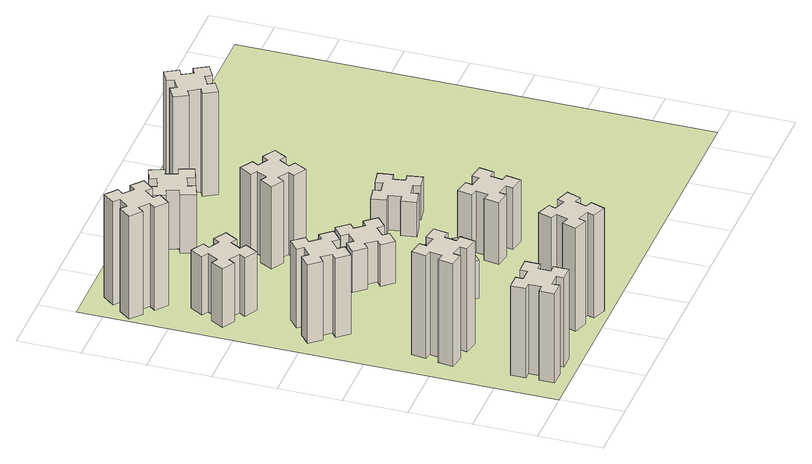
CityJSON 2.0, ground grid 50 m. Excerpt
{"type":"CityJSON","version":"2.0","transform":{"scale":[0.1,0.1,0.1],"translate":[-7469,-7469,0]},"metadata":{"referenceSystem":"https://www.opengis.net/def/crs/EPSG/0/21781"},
"CityObjects":{
"building1":{"type":"Building","attributes":{"class":"1000","function":"1000","usage":"1000","yearOfConstruction":2016,"roofType":"1000","measuredHeight":78,"storeysAboveGround":30,"storeysBelowGround":0},"geometry":[{"type":"Solid","lod":"1","boundaries":[[[[0,1,2,3,4,5,6,7,8,9,10,11,12,13,14,15,16,17,18,19]],[[17,16,20,21]],[[16,15,22,20]],[[15,14,23,22]],[[14,13,24,23]],[[13,12,25,24]],[[12,11,26,25]],[[11,10,27,26]],[[10,9,28,27]],[[9,8,29,28]],[[8,7,30,29]],[[7,6,31,30]],[[6,5,32,31]],[[5,4,33,32]],[[4,3,34,33]],[[3,2,35,34]],[[2,1,36,35]],[[1,0,37,36]],[[0,19,38,37]],[[19,18,39,38]],[[18,17,21,39]],[[24,25,26,27,28,29,30,31,32,33,34,35,36,37,38,39,21,20,22,23]]]]}]},
"building2":{"type":"Building","attributes":{"class":"1000","function":"1000","usage":"1000","yearOfConstruction":2016,"roofType":"1000","measuredHeight":90,"storeysAboveGround":30,"storeysBelowGround":0},"geometry":[{"type":"Solid","lod":"1","boundaries":[[[[40,41,42,43,44,45,46,47,48,49,50,51,52,53,54,55,56,57,58,59]],[[57,56,60,61]],[[56,55,62,60]],[[55,54,63,62]],[[54,53,64,63]],[[53,52,65,64]],[[52,51,66,65]],[[51,50,67,66]],[[50,49,68,67]],[[49,48,69,68]],[[48,47,70,69]],[[47,46,71,70]],[[46,45,72,71]],[[45,44,73,72]],[[44,43,74,73]],[[43,42,75,74]],[[42,41,76,75]],[[41,40,77,76]],[[40,59,78,77]],[[59,58,79,78]],[[58,57,61,79]],[[64,65,66,67,68,69,70,71,72,73,74,75,76,77,78,79,61,60,62,63]]]]}]},
"building3":{"type":"Building","attributes":{"class":"1000","function":"1000","usage":"1000","yearOfConstruction":2016,"roofType":"1000","measuredHeight":69,"storeysAboveGround":30,"storeysBelowGround":0},"geometry":[{"type":"Solid","lod":"1","boundaries":[[[[80,81,82,83,84,85,86,87,88,89,90,91,92,93,94,95,96,97,98,99]],[[97,96,100,101]],[[96,95,102,100]],[[95,94,103,102]],[[94,93,104,103]],[[93,92,105,104]],[[92,91,106,105]],[[91,90,107,106]],[[90,89,108,107]],[[89,88,109,108]],[[88,87,110,109]],[[87,86,111,110]],[[86,85,112,111]],[[85,84,113,112]],[[84,83,114,113]],[[83,82,115,114]],[[82,81,116,115]],[[81,80,117,116]],[[80,99,118,117]],[[99,98,119,118]],[[98,97,101,119]],[[104,105,106,107,108,109,110,111,112,113,114,115,116,117,118,119,101,100,102,103]]]]}]},
"building4":{"type":"Building","attributes":{"class":"1000","function":"1000","usage":"1000","yearOfConstruction":2016,"roofType":"1000","measuredHeight":51,"storeysAboveGround":30,"storeysBelowGround":0},"geometry":[{"type":"Solid","lod":"1","boundaries":[[[[120,121,122,123,124,125,126,127,128,129,130,131,132,133,134,135,136,137,138,139]],[[137,136,140,141]],[[136,135,142,140]],[[135,134,143,142]],[[134,133,144,143]],[[133,132,145,144]],[[132,131,146,145]],[[131,130,147,146]],[[130,129,148,147]],[[129,128,149,148]],[[128,127,150,149]],[[127,126,151,150]],[[126,125,152,151]],[[125,124,153,152]],[[124,123,154,153]],[[123,122,155,154]],[[122,121,156,155]],[[121,120,157,156]],[[120,139,158,157]],[[139,138,159,158]],[[138,137,141,159]],[[144,145,146,147,148,149,150,151,152,153,154,155,156,157,158,159,141,140,142,143]]]]}]},
"building5":{"type":"Building","attributes":{"class":"1000","function":"1000","usage":"1000","yearOfConstruction":2016,"roofType":"1000","measuredHeight":90,"storeysAboveGround":30,"storeysBelowGround":0},"geometry":[{"type":"Solid","lod":"1","boundaries":[[[[160,161,162,163,164,165,166,167,168,169,170,171,172,173,174,175,176,177,178,179]],[[177,176,180,181]],[[176,175,182,180]],[[175,174,183,182]],[[174,173,184,183]],[[173,172,185,184]],[[172,171,186,185]],[[171,170,187,186]],[[170,169,188,187]],[[169,168,189,188]],[[168,167,190,189]],[[167,166,191,190]],[[166,165,192,191]],[[165,164,193,192]],[[164,163,194,193]],[[163,162,195,194]],[[162,161,196,195]],[[161,160,197,196]],[[160,179,198,197]],[[179,178,199,198]],[[178,177,181,199]],[[184,185,186,187,188,189,190,191,192,193,194,195,196,197,198,199,181,180,182,183]]]]}]},
"building6":{"type":"Building","attributes":{"class":"1000","function":"1000","usage":"1000","yearOfConstruction":2016,"roofType":"1000","measuredHeight":90,"storeysAboveGround":30,"storeysBelowGround":0},"geometry":[{"type":"Solid","lod":"1","boundaries":[[[[200,201,202,203,204,205,206,207,208,209,210,211,212,213,214,215,216,217,218,219]],[[217,216,220,221]],[[216,215,222,220]],[[215,214,223,222]],[[214,213,224,223]],[[213,212,225,224]],[[212,211,226,225]],[[211,210,227,226]],[[210,209,228,227]],[[209,208,229,228]],[[208,207,230,229]],[[207,206,231,230]],[[206,205,232,231]],[[205,204,233,232]],[[204,203,234,233]],[[203,202,235,234]],[[202,201,236,235]],[[201,200,237,236]],[[200,219,238,237]],[[219,218,239,238]],[[218,217,221,239]],[[224,225,226,227,228,229,230,231,232,233,234,235,236,237,238,239,221,220,222,223]]]]}]},
"building7":{"type":"Building","attributes":{"class":"1000","function":"1000","usage":"1000","yearOfConstruction":2016,"roofType":"1000","measuredHeight":33,"storeysAboveGround":30,"storeysBelowGround":0},"geometry":[{"type":"Solid","lod":"1","boundaries":[[[[240,241,242,243,244,245,246,247,248,249,250,251,252,253,254,255,256,257,258,259]],[[257,256,260,261]],[[256,255,262,260]],[[255,254,263,262]],[[254,253,264,263]],[[253,252,265,264]],[[252,251,266,265]],[[251,250,267,266]],[[250,249,268,267]],[[249,248,269,268]],[[248,247,270,269]],[[247,246,271,270]],[[246,245,272,271]],[[245,244,273,272]],[[244,243,274,273]],[[243,242,275,274]],[[242,241,276,275]],[[241,240,277,276]],[[240,259,278,277]],[[259,258,279,278]],[[258,257,261,279]],[[264,265,266,267,268,269,270,271,272,273,274,275,276,277,278,279,261,260,262,263]]]]}]},
"building8":{"type":"Building","attributes":{"class":"1000","function":"1000","usage":"1000","yearOfConstruction":2016,"roofType":"1000","measuredHeight":36,"storeysAboveGround":30,"storeysBelowGround":0},"geometry":[{"type":"Solid","lod":"1","boundaries":[[[[280,281,282,283,284,285,286,287,288,289,290,291,292,293,294,295,296,297,298,299]],[[297,296,300,301]],[[296,295,302,300]],[[295,294,303,302]],[[294,293,304,303]],[[293,292,305,304]],[[292,291,306,305]],[[291,290,307,306]],[[290,289,308,307]],[[289,288,309,308]],[[288,287,310,309]],[[287,286,311,310]],[[286,285,312,311]],[[285,284,313,312]],[[284,283,314,313]],[[283,282,315,314]],[[282,281,316,315]],[[281,280,317,316]],[[280,299,318,317]],[[299,298,319,318]],[[298,297,301,319]],[[304,305,306,307,308,309,310,311,312,313,314,315,316,317,318,319,301,300,302,303]]]]}]},
"building9":{"type":"Building","attributes":{"class":"1000","function":"1000","usage":"1000","yearOfConstruction":2016,"roofType":"1000","measuredHeight":72,"storeysAboveGround":30,"storeysBelowGround":0},"geometry":[{"type":"Solid","lod":"1","boundaries":[[[[320,321,322,323,324,325,326,327,328,329,330,331,332,333,334,335,336,337,338,339]],[[337,336,340,341]],[[336,335,342,340]],[[335,334,343,342]],[[334,333,344,343]],[[333,332,345,344]],[[332,331,346,345]],[[331,330,347,346]],[[330,329,348,347]],[[329,328,349,348]],[[328,327,350,349]],[[327,326,351,350]],[[326,325,352,351]],[[325,324,353,352]],[[324,323,354,353]],[[323,322,355,354]],[[322,321,356,355]],[[321,320,357,356]],[[320,339,358,357]],[[339,338,359,358]],[[338,337,341,359]],[[344,345,346,347,348,349,350,351,352,353,354,355,356,357,358,359,341,340,342,343]]]]}]},
"building10":{"type":"Building","attributes":{"class":"1000","function":"1000","usage":"1000","yearOfConstruction":2016,"roofType":"1000","measuredHeight":54,"storeysAboveGround":30,"storeysBelowGround":0},"geometry":[{"type":"Solid","lod":"1","boundaries":[[[[360,361,362,363,364,365,366,367,368,369,370,371,372,373,374,375,376,377,378,379]],[[377,376,380,381]],[[376,375,382,380]],[[375,374,383,382]],[[374,373,384,383]],[[373,372,385,384]],[[372,371,386,385]],[[371,370,387,386]],[[370,369,388,387]],[[369,368,389,388]],[[368,367,390,389]],[[367,366,391,390]],[[366,365,392,391]],[[365,364,393,392]],[[364,363,394,393]],[[363,362,395,394]],[[362,361,396,395]],[[361,360,397,396]],[[360,379,398,397]],[[379,378,399,398]],[[378,377,381,399]],[[384,385,386,387,388,389,390,391,392,393,394,395,396,397,398,399,381,380,382,383]]]]}]},
"building11":{"type":"Building","attributes":{"class":"1000","function":"1000","usage":"1000","yearOfConstruction":2016,"roofType":"1000","measuredHeight":51,"storeysAboveGround":30,"storeysBelowGround":0},"geometry":[{"type":"Solid","lod":"1","boundaries":[[[[400,401,402,403,404,405,406,407,408,409,410,411,412,413,414,415,416,417,418,419]],[[417,416,420,421]],[[416,415,422,420]],[[415,414,423,422]],[[414,413,424,423]],[[413,412,425,424]],[[412,411,426,425]],[[411,410,427,426]],[[410,409,428,427]],[[409,408,429,428]],[[408,407,430,429]],[[407,406,431,430]],[[406,405,432,431]],[[405,404,433,432]],[[404,403,434,433]],[[403,402,435,434]],[[402,401,436,435]],[[401,400,437,436]],[[400,419,438,437]],[[419,418,439,438]],[[418,417,421,439]],[[424,425,426,427,428,429,430,431,432,433,434,435,436,437,438,439,421,420,422,423]]]]}]},
"building12":{"type":"Building","attributes":{"class":"1000","function":"1000","usage":"1000","yearOfConstruction":2016,"roofType":"1000","measuredHeight":30,"storeysAboveGround":30,"storeysBelowGround":0},"geometry":[{"type":"Solid","lod":"1","boundaries":[[[[440,441,442,443,444,445,446,447,448,449,450,451,452,453,454,455,456,457,458,459]],[[457,456,460,461]],[[456,455,462,460]],[[455,454,463,462]],[[454,453,464,463]],[[453,452,465,464]],[[452,451,466,465]],[[451,450,467,466]],[[450,449,468,467]],[[449,448,469,468]],[[448,447,470,469]],[[447,446,471,470]],[[446,445,472,471]],[[445,444,473,472]],[[444,443,474,473]],[[443,442,475,474]],[[442,441,476,475]],[[441,440,477,476]],[[440,459,478,477]],[[459,458,479,478]],[[458,457,461,479]],[[464,465,466,467,468,469,470,471,472,473,474,475,476,477,478,479,461,460,462,463]]]]}]},
"building13":{"type":"Building","attributes":{"class":"1000","function":"1000","usage":"1000","yearOfConstruction":2016,"roofType":"1000","measuredHeight":90,"storeysAboveGround":30,"storeysBelowGround":0},"geometry":[{"type":"Solid","lod":"1","boundaries":[[[[480,481,482,483,484,485,486,487,488,489,490,491,492,493,494,495,496,497,498,499]],[[497,496,500,501]],[[496,495,502,500]],[[495,494,503,502]],[[494,493,504,503]],[[493,492,505,504]],[[492,491,506,505]],[[491,490,507,506]],[[490,489,508,507]],[[489,488,509,508]],[[488,487,510,509]],[[487,486,511,510]],[[486,485,512,511]],[[485,484,513,512]],[[484,483,514,513]],[[483,482,515,514]],[[482,481,516,515]],[[481,480,517,516]],[[480,499,518,517]],[[499,498,519,518]],[[498,497,501,519]],[[504,505,506,507,508,509,510,511,512,513,514,515,516,517,518,519,501,500,502,503]]]]}]},
"landuse1":{"type":"LandUse","attributes":{"name":"plot1","function":"1010"},"geometry":[{"type":"MultiSurface","lod":"1","boundaries":[[[520,521,522,523]]]}]}
},
"vertices":[
[265,325,0],[265,225,0],[205,225,0],[205,105,0],[325,105,0],[325,165,0],[425,165,0],[425,105,0],[545,105,0],[545,225,0],[485,225,0],[485,325,0],[545,325,0],[545,445,0],[425,445,0],[425,385,0],[325,385,0],[325,445,0],[205,445,0],[205,325,0],[325,385,780],[325,445,780],[425,385,780],[425,445,780],[545,445,780],[545,325,780],[485,325,780],[485,225,780],[545,225,780],[545,105,780],[425,105,780],[425,165,780],[325,165,780],[325,105,780],[205,105,780],[205,225,780],[265,225,780],[265,325,780],[205,325,780],[205,445,780],
[307,916,0],[405,898,0],[395,839,0],[513,818,0],[534,937,0],[475,947,0],[492,1045,0],[551,1035,0],[572,1153,0],[454,1174,0],[444,1115,0],[345,1132,0],[356,1191,0],[237,1212,0],[217,1094,0],[276,1084,0],[258,985,0],[199,996,0],[178,877,0],[297,857,0],[258,985,900],[199,996,900],[276,1084,900],[217,1094,900],[237,1212,900],[356,1191,900],[345,1132,900],[444,1115,900],[454,1174,900],[572,1153,900],[551,1035,900],[492,1045,900],[475,947,900],[534,937,900],[513,818,900],[395,839,900],[405,898,900],[307,916,900],[297,857,900],[178,877,900],
[492,1988,0],[427,2064,0],[473,2103,0],[396,2195,0],[304,2118,0],[343,2072,0],[266,2007,0],[228,2053,0],[136,1976,0],[213,1884,0],[259,1923,0],[323,1846,0],[277,1808,0],[354,1716,0],[446,1793,0],[408,1839,0],[484,1903,0],[523,1857,0],[615,1934,0],[538,2026,0],[484,1903,690],[523,1857,690],[408,1839,690],[446,1793,690],[354,1716,690],[277,1808,690],[323,1846,690],[259,1923,690],[213,1884,690],[136,1976,690],[228,2053,690],[266,2007,690],[343,2072,690],[304,2118,690],[396,2195,690],[473,2103,690],[427,2064,690],[492,1988,690],[538,2026,690],[615,1934,690],
[446,2597,0],[496,2684,0],[548,2654,0],[608,2758,0],[504,2818,0],[474,2766,0],[387,2816,0],[417,2868,0],[313,2928,0],[253,2824,0],[305,2794,0],[255,2707,0],[203,2737,0],[143,2633,0],[247,2573,0],[277,2625,0],[364,2575,0],[334,2523,0],[438,2463,0],[498,2567,0],[364,2575,510],[334,2523,510],[277,2625,510],[247,2573,510],[143,2633,510],[203,2737,510],[255,2707,510],[305,2794,510],[253,2824,510],[313,2928,510],[417,2868,510],[387,2816,510],[474,2766,510],[504,2818,510],[608,2758,510],[548,2654,510],[496,2684,510],[446,2597,510],[498,2567,510],[438,2463,510],
[1029,360,0],[995,266,0],[939,287,0],[897,174,0],[1010,133,0],[1031,189,0],[1125,155,0],[1104,99,0],[1217,57,0],[1258,170,0],[1202,191,0],[1236,285,0],[1292,264,0],[1333,377,0],[1220,418,0],[1200,362,0],[1106,396,0],[1127,452,0],[1014,493,0],[973,380,0],[1106,396,900],[1127,452,900],[1200,362,900],[1220,418,900],[1333,377,900],[1292,264,900],[1236,285,900],[1202,191,900],[1258,170,900],[1217,57,900],[1104,99,900],[1125,155,900],[1031,189,900],[1010,133,900],[897,174,900],[939,287,900],[995,266,900],[1029,360,900],[973,380,900],[1014,493,900],
[384,3387,0],[308,3452,0],[346,3498,0],[254,3575,0],[177,3483,0],[223,3444,0],[159,3368,0],[113,3406,0],[36,3314,0],[128,3237,0],[166,3283,0],[243,3219,0],[204,3173,0],[296,3096,0],[373,3188,0],[327,3226,0],[392,3303,0],[438,3264,0],[515,3356,0],[423,3433,0],[392,3303,900],[438,3264,900],[327,3226,900],[373,3188,900],[296,3096,900],[204,3173,900],[243,3219,900],[166,3283,900],[128,3237,900],[36,3314,900],[113,3406,900],[159,3368,900],[223,3444,900],[177,3483,900],[254,3575,900],[346,3498,900],[308,3452,900],[384,3387,900],[423,3433,900],[515,3356,900],
[1083,1332,0],[1006,1267,0],[968,1313,0],[876,1236,0],[953,1144,0],[999,1183,0],[1063,1106,0],[1017,1068,0],[1094,976,0],[1186,1053,0],[1148,1099,0],[1224,1163,0],[1263,1117,0],[1355,1194,0],[1278,1286,0],[1232,1248,0],[1167,1324,0],[1213,1363,0],[1136,1455,0],[1044,1378,0],[1167,1324,330],[1213,1363,330],[1232,1248,330],[1278,1286,330],[1355,1194,330],[1263,1117,330],[1224,1163,330],[1148,1099,330],[1186,1053,330],[1094,976,330],[1017,1068,330],[1063,1106,330],[999,1183,330],[953,1144,330],[876,1236,330],[968,1313,330],[1006,1267,330],[1083,1332,330],[1044,1378,330],[1136,1455,330],
[1083,1972,0],[1006,1907,0],[968,1953,0],[876,1876,0],[953,1784,0],[999,1823,0],[1063,1746,0],[1017,1708,0],[1094,1616,0],[1186,1693,0],[1148,1739,0],[1224,1803,0],[1263,1757,0],[1355,1834,0],[1278,1926,0],[1232,1888,0],[1167,1964,0],[1213,2003,0],[1136,2095,0],[1044,2018,0],[1167,1964,360],[1213,2003,360],[1232,1888,360],[1278,1926,360],[1355,1834,360],[1263,1757,360],[1224,1803,360],[1148,1739,360],[1186,1693,360],[1094,1616,360],[1017,1708,360],[1063,1746,360],[999,1823,360],[953,1784,360],[876,1876,360],[968,1953,360],[1006,1907,360],[1083,1972,360],[1044,2018,360],[1136,2095,360],
[1314,2666,0],[1227,2716,0],[1257,2768,0],[1153,2828,0],[1093,2724,0],[1145,2694,0],[1095,2607,0],[1043,2637,0],[983,2533,0],[1087,2473,0],[1117,2525,0],[1204,2475,0],[1174,2423,0],[1278,2363,0],[1338,2467,0],[1286,2497,0],[1336,2584,0],[1388,2554,0],[1448,2658,0],[1344,2718,0],[1336,2584,720],[1388,2554,720],[1286,2497,720],[1338,2467,720],[1278,2363,720],[1174,2423,720],[1204,2475,720],[1117,2525,720],[1087,2473,720],[983,2533,720],[1043,2637,720],[1095,2607,720],[1145,2694,720],[1093,2724,720],[1153,2828,720],[1257,2768,720],[1227,2716,720],[1314,2666,720],[1344,2718,720],[1448,2658,720],
[1855,1047,0],[1872,1145,0],[1931,1135,0],[1952,1253,0],[1834,1274,0],[1824,1215,0],[1725,1232,0],[1736,1291,0],[1617,1312,0],[1597,1194,0],[1656,1184,0],[1638,1085,0],[1579,1096,0],[1558,977,0],[1677,957,0],[1687,1016,0],[1785,998,0],[1775,939,0],[1893,918,0],[1914,1037,0],[1785,998,540],[1775,939,540],[1687,1016,540],[1677,957,540],[1558,977,540],[1579,1096,540],[1638,1085,540],[1656,1184,540],[1597,1194,540],[1617,1312,540],[1736,1291,540],[1725,1232,540],[1824,1215,540],[1834,1274,540],[1952,1253,540],[1931,1135,540],[1872,1145,540],[1855,1047,540],[1914,1037,540],[1893,918,540],
[1125,3456,0],[1031,3422,0],[1010,3478,0],[897,3437,0],[939,3324,0],[995,3345,0],[1029,3251,0],[973,3230,0],[1014,3117,0],[1127,3159,0],[1106,3215,0],[1200,3249,0],[1220,3193,0],[1333,3234,0],[1292,3347,0],[1236,3326,0],[1202,3420,0],[1258,3440,0],[1217,3553,0],[1104,3512,0],[1202,3420,510],[1258,3440,510],[1236,3326,510],[1292,3347,510],[1333,3234,510],[1220,3193,510],[1200,3249,510],[1106,3215,510],[1127,3159,510],[1014,3117,510],[973,3230,510],[1029,3251,510],[995,3345,510],[939,3324,510],[897,3437,510],[1010,3478,510],[1031,3422,510],[1125,3456,510],[1104,3512,510],[1217,3553,510],
[1972,1825,0],[1955,1924,0],[2014,1934,0],[1993,2052,0],[1875,2031,0],[1885,1972,0],[1787,1955,0],[1777,2014,0],[1658,1993,0],[1679,1875,0],[1738,1885,0],[1756,1787,0],[1697,1777,0],[1717,1658,0],[1836,1679,0],[1825,1738,0],[1924,1756,0],[1934,1697,0],[2052,1717,0],[2031,1836,0],[1924,1756,300],[1934,1697,300],[1825,1738,300],[1836,1679,300],[1717,1658,300],[1697,1777,300],[1756,1787,300],[1738,1885,300],[1679,1875,300],[1658,1993,300],[1777,2014,300],[1787,1955,300],[1885,1972,300],[1875,2031,300],[1993,2052,300],[2014,1934,300],[1955,1924,300],[1972,1825,300],[2031,1836,300],[2052,1717,300],
[1844,3556,0],[1757,3506,0],[1727,3558,0],[1623,3498,0],[1683,3394,0],[1735,3424,0],[1785,3337,0],[1733,3307,0],[1793,3203,0],[1897,3263,0],[1867,3315,0],[1954,3365,0],[1984,3313,0],[2088,3373,0],[2028,3477,0],[1976,3447,0],[1926,3534,0],[1978,3564,0],[1918,3668,0],[1814,3608,0],[1926,3534,900],[1978,3564,900],[1976,3447,900],[2028,3477,900],[2088,3373,900],[1984,3313,900],[1954,3365,900],[1867,3315,900],[1897,3263,900],[1793,3203,900],[1733,3307,900],[1785,3337,900],[1735,3424,900],[1683,3394,900],[1623,3498,900],[1727,3558,900],[1757,3506,900],[1844,3556,900],[1814,3608,900],[1918,3668,900],
[5,3705,0],[3705,3705,0],[3705,5,0],[5,5,0]
]}
